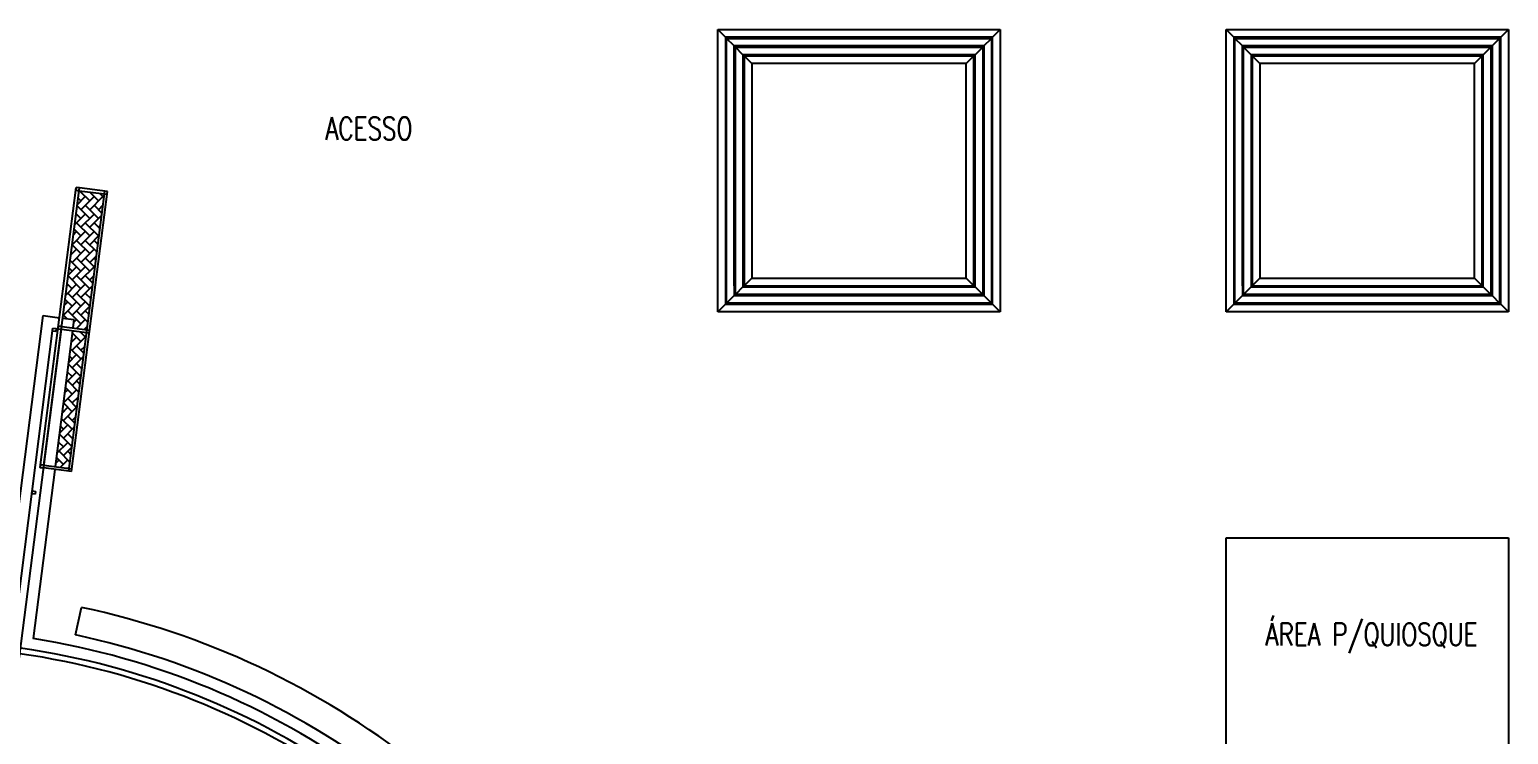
# Model space of a CAD drawing. Header units: inches. Extents: x 462047 to 462370, y 9198028 to 9198209.
# Drawn here: x 462130.98 to 462157.17, y 9198113.73 to 9198126.21 of the extents above; entities that cross this region are included whole.
import ezdxf
from ezdxf.enums import TextEntityAlignment as Align

# ---------------------------------------------------------------- set-up
doc = ezdxf.new("R2010")
doc.units = ezdxf.units.IN
doc.header["$MEASUREMENT"] = 0
doc.linetypes.add('HIDDEN', pattern=[9.525, 6.35, -3.175])
doc.layers.add('I-ARQ', color=8, linetype='Continuous')
doc.layers.add('I-NORMO_ARQ', color=8, linetype='Continuous')
doc.styles.add('ROMANS', font='romans.shx', dxfattribs={"width": 0.75, "height": 0.1})

# ---------------------------------------------------------------- blocks, each defined once
blk = doc.blocks.new('MARACANAÚ')
at = {"layer": 'I-ARQ', "ltscale": 10}
for p, q in [((543247.095, 9574074.293), (543246.96, 9574074.428)), ((543246.96, 9574069.428), (543246.96, 9574074.428)), ((543246.96, 9574074.428), (543247.095, 9574074.428)), ((543246.96, 9574074.293), (543246.96, 9574074.428)), ((543246.96, 9574074.428), (543251.96, 9574074.428)), ((543251.825, 9574074.293), (543251.96, 9574074.428)), ((543251.96, 9574074.428), (543251.96, 9574069.428)), ((543246.96, 9574074.138), (543246.96, 9574074.273)), ((543246.96, 9574073.983), (543246.96, 9574074.118)), ((543251.825, 9574074.293), (543247.095, 9574074.293)), ((543247.095, 9574074.293), (543247.095, 9574069.563)), ((543247.25, 9574074.138), (543247.115, 9574074.273)), ((543247.115, 9574074.273), (543251.805, 9574074.273)), ((543247.115, 9574069.583), (543247.115, 9574074.273)), ((543251.67, 9574074.138), (543247.25, 9574074.138)), ((543247.25, 9574074.003), (543247.25, 9574074.138)), ((543247.25, 9574074.138), (543251.67, 9574074.138)), ((543247.25, 9574074.138), (543247.25, 9574069.718)), ((543247.405, 9574073.983), (543247.27, 9574074.118)), ((543247.27, 9574069.738), (543247.27, 9574074.118)), ((543247.27, 9574074.118), (543251.65, 9574074.118)), ((543251.515, 9574073.983), (543251.65, 9574074.118)), ((543251.65, 9574074.118), (543251.65, 9574069.738)), ((543251.67, 9574074.138), (543251.805, 9574074.273)), ((543251.67, 9574069.718), (543251.67, 9574074.138)), ((543251.67, 9574074.138), (543251.67, 9574069.893)), ((543251.805, 9574074.273), (543251.805, 9574069.583)), ((543251.825, 9574069.563), (543251.825, 9574074.293)), ((543247.25, 9574069.718), (543247.25, 9574073.963)), ((543251.515, 9574073.983), (543247.405, 9574073.983)), ((543247.405, 9574073.983), (543247.405, 9574069.873)), ((543247.425, 9574073.963), (543247.56, 9574073.828)), ((543247.425, 9574069.893), (543247.425, 9574073.963)), ((543247.425, 9574073.963), (543247.425, 9574069.893)), ((543251.495, 9574073.963), (543247.425, 9574073.963)), ((543251.36, 9574073.828), (543247.56, 9574073.828)), ((543247.56, 9574073.828), (543247.56, 9574070.028)), ((543251.495, 9574073.963), (543251.36, 9574073.828)), ((543251.36, 9574070.028), (543251.36, 9574073.828)), ((543251.495, 9574069.893), (543251.495, 9574073.963)), ((543251.515, 9574069.873), (543251.515, 9574073.983)), ((543247.425, 9574069.893), (543247.56, 9574070.028)), ((543251.495, 9574069.893), (543247.425, 9574069.893)), ((543247.425, 9574069.893), (543251.495, 9574069.893)), ((543247.56, 9574070.028), (543251.36, 9574070.028)), ((543251.495, 9574069.893), (543251.36, 9574070.028)), ((543251.36, 9574070.028), (543251.36, 9574070.028)), ((543247.25, 9574069.718), (543247.115, 9574069.583)), ((543251.495, 9574069.718), (543247.25, 9574069.718)), ((543247.25, 9574069.718), (543251.67, 9574069.718)), ((543247.405, 9574069.873), (543247.27, 9574069.738)), ((543251.65, 9574069.738), (543247.27, 9574069.738)), ((543247.405, 9574069.873), (543251.515, 9574069.873)), ((543251.515, 9574069.873), (543251.65, 9574069.738)), ((543251.515, 9574069.873), (543251.515, 9574069.873)), ((543251.65, 9574069.738), (543251.65, 9574069.738)), ((543251.67, 9574069.718), (543251.805, 9574069.583)), ((543247.095, 9574069.563), (543246.96, 9574069.428)), ((543251.96, 9574069.428), (543246.96, 9574069.428)), ((543247.095, 9574069.563), (543251.825, 9574069.563)), ((543251.805, 9574069.583), (543247.115, 9574069.583)), ((543251.495, 9574069.428), (543251.36, 9574069.428)), ((543251.825, 9574069.563), (543251.96, 9574069.428)), ((543251.96, 9574069.428), (543251.825, 9574069.428)), ((543251.96, 9574069.563), (543251.96, 9574069.428)), ((543247.095, 9574065.293), (543246.96, 9574065.428)), ((543246.96, 9574060.428), (543246.96, 9574065.428)), ((543246.96, 9574065.428), (543247.095, 9574065.428)), ((543246.96, 9574065.293), (543246.96, 9574065.428)), ((543246.96, 9574065.428), (543251.96, 9574065.428)), ((543251.825, 9574065.293), (543251.96, 9574065.428)), ((543251.96, 9574065.428), (543251.96, 9574060.428)), ((543246.96, 9574065.138), (543246.96, 9574065.273)), ((543251.825, 9574065.293), (543247.095, 9574065.293)), ((543247.095, 9574065.293), (543247.095, 9574060.563)), ((543247.25, 9574065.138), (543247.115, 9574065.273)), ((543247.115, 9574065.273), (543251.805, 9574065.273)), ((543247.115, 9574060.583), (543247.115, 9574065.273)), ((543251.67, 9574065.138), (543251.805, 9574065.273)), ((543251.805, 9574065.273), (543251.805, 9574060.583)), ((543251.825, 9574060.563), (543251.825, 9574065.293)), ((543246.96, 9574064.983), (543246.96, 9574065.118)), ((543251.67, 9574065.138), (543247.25, 9574065.138)), ((543247.25, 9574065.003), (543247.25, 9574065.138)), ((543247.25, 9574065.138), (543251.67, 9574065.138)), ((543247.25, 9574065.138), (543247.25, 9574060.718)), ((543247.25, 9574060.718), (543247.25, 9574064.963)), ((543247.405, 9574064.983), (543247.27, 9574065.118)), ((543247.27, 9574060.738), (543247.27, 9574065.118)), ((543247.27, 9574065.118), (543251.65, 9574065.118)), ((543251.515, 9574064.983), (543247.405, 9574064.983)), ((543247.405, 9574064.983), (543247.405, 9574060.873)), ((543247.425, 9574064.963), (543247.56, 9574064.828)), ((543247.425, 9574060.893), (543247.425, 9574064.963)), ((543247.425, 9574064.963), (543247.425, 9574060.893)), ((543251.495, 9574064.963), (543247.425, 9574064.963)), ((543251.495, 9574064.963), (543251.36, 9574064.828)), ((543251.495, 9574060.893), (543251.495, 9574064.963)), ((543251.515, 9574064.983), (543251.65, 9574065.118)), ((543251.515, 9574060.873), (543251.515, 9574064.983)), ((543251.65, 9574065.118), (543251.65, 9574060.738)), ((543251.67, 9574060.718), (543251.67, 9574065.138)), ((543251.67, 9574065.138), (543251.67, 9574060.893)), ((543251.36, 9574064.828), (543247.56, 9574064.828)), ((543247.56, 9574064.828), (543247.56, 9574061.028)), ((543251.36, 9574061.028), (543251.36, 9574064.828)), ((543247.425, 9574060.893), (543247.56, 9574061.028)), ((543247.56, 9574061.028), (543251.36, 9574061.028)), ((543251.495, 9574060.893), (543251.36, 9574061.028)), ((543251.36, 9574061.028), (543251.36, 9574061.028)), ((543247.25, 9574060.718), (543247.115, 9574060.583)), ((543251.495, 9574060.718), (543247.25, 9574060.718)), ((543247.25, 9574060.718), (543251.67, 9574060.718)), ((543247.405, 9574060.873), (543247.27, 9574060.738)), ((543251.65, 9574060.738), (543247.27, 9574060.738)), ((543247.405, 9574060.873), (543251.515, 9574060.873)), ((543251.495, 9574060.893), (543247.425, 9574060.893)), ((543247.425, 9574060.893), (543251.495, 9574060.893)), ((543251.515, 9574060.873), (543251.65, 9574060.738)), ((543251.515, 9574060.873), (543251.515, 9574060.873)), ((543251.65, 9574060.738), (543251.65, 9574060.738)), ((543251.67, 9574060.718), (543251.805, 9574060.583)), ((543247.095, 9574060.563), (543246.96, 9574060.428)), ((543247.095, 9574060.563), (543251.825, 9574060.563)), ((543251.805, 9574060.583), (543247.115, 9574060.583)), ((543251.825, 9574060.563), (543251.96, 9574060.428)), ((543251.96, 9574060.563), (543251.96, 9574060.428)), ((543251.96, 9574060.428), (543246.96, 9574060.428)), ((543251.495, 9574060.428), (543251.36, 9574060.428)), ((543251.96, 9574060.428), (543251.825, 9574060.428))]:
    blk.add_line(p, q, dxfattribs=at)
at = {"layer": 'I-ARQ', "linetype": 'HIDDEN'}
for p, q in [((543255.96, 9574074.428), (543260.96, 9574074.428)), ((543255.96, 9574069.428), (543255.96, 9574074.428)), ((543260.96, 9574069.428), (543255.96, 9574069.428))]:
    blk.add_line(p, q, dxfattribs=at)
at = {"layer": 'I-ARQ'}
for p, q in [((543249.827, 9574049.619), (543249.763, 9574049.123)), ((543249.813, 9574049.117), (543249.876, 9574049.613)), ((543254.78, 9574048.935), (543249.82, 9574049.57)), ((543254.786, 9574048.985), (543249.827, 9574049.619)), ((543249.837, 9574049.304), (543249.993, 9574049.461)), ((543249.86, 9574049.483), (543249.932, 9574049.555)), ((543250.149, 9574049.305), (543249.915, 9574049.539)), ((543250.071, 9574049.383), (543250.208, 9574049.52)), ((543250.071, 9574049.227), (543250.304, 9574049.461)), ((543250.149, 9574049.461), (543250.072, 9574049.537)), ((543250.46, 9574049.305), (543250.251, 9574049.515)), ((543250.382, 9574049.383), (543250.484, 9574049.485)), ((543250.382, 9574049.227), (543250.615, 9574049.461)), ((543250.46, 9574049.461), (543250.429, 9574049.492)), ((543250.771, 9574049.305), (543250.607, 9574049.469)), ((543250.693, 9574049.383), (543250.76, 9574049.449)), ((543249.814, 9574049.126), (543249.993, 9574049.305)), ((543249.838, 9574049.305), (543249.837, 9574049.306)), ((543250.149, 9574049.15), (543249.915, 9574049.383)), ((543250.057, 9574049.086), (543249.915, 9574049.227)), ((543250.082, 9574049.082), (543250.304, 9574049.305)), ((543250.46, 9574049.15), (543250.227, 9574049.383)), ((543250.414, 9574049.04), (543250.227, 9574049.227)), ((543250.382, 9574049.072), (543250.615, 9574049.305)), ((543250.771, 9574049.15), (543250.538, 9574049.383)), ((543250.771, 9574048.994), (543250.538, 9574049.227)), ((543250.693, 9574049.227), (543250.898, 9574049.432)), ((543250.693, 9574049.072), (543250.927, 9574049.305)), ((543251.082, 9574049.15), (543250.849, 9574049.383)), ((543251.082, 9574048.994), (543250.849, 9574049.227)), ((543251.082, 9574049.305), (543250.964, 9574049.423)), ((543251.004, 9574049.383), (543251.035, 9574049.414)), ((543251.004, 9574049.227), (543251.173, 9574049.396)), ((543251.004, 9574049.072), (543251.238, 9574049.305)), ((543251.393, 9574049.15), (543251.16, 9574049.383)), ((543251.393, 9574048.994), (543251.16, 9574049.227)), ((543251.315, 9574049.227), (543251.449, 9574049.361)), ((543251.315, 9574049.072), (543251.549, 9574049.305)), ((543251.393, 9574049.305), (543251.321, 9574049.378)), ((543251.704, 9574048.994), (543251.471, 9574049.227)), ((543251.704, 9574049.15), (543251.499, 9574049.355)), ((543251.627, 9574049.227), (543251.725, 9574049.326)), ((543251.627, 9574049.072), (543251.86, 9574049.305)), ((543251.704, 9574049.305), (543251.678, 9574049.332)), ((543252.016, 9574048.994), (543251.782, 9574049.227)), ((543252.016, 9574049.15), (543251.856, 9574049.309)), ((543251.938, 9574049.227), (543252.001, 9574049.291)), ((543251.938, 9574049.072), (543252.139, 9574049.273)), ((543252.251, 9574049.069), (543252.093, 9574049.227)), ((543252.269, 9574049.207), (543252.213, 9574049.263)), ((543252.218, 9574048.809), (543252.282, 9574049.305)), ((543252.249, 9574049.227), (543252.275, 9574049.254)), ((543252.268, 9574048.803), (543252.331, 9574049.295)), ((543252.31, 9574049.133), (543252.415, 9574049.238)), ((543252.638, 9574048.994), (543252.404, 9574049.227)), ((543252.56, 9574049.072), (543252.69, 9574049.202)), ((543252.638, 9574049.15), (543252.57, 9574049.218)), ((543252.949, 9574048.994), (543252.748, 9574049.195)), ((543254.715, 9574048.429), (543249.756, 9574049.064)), ((543254.723, 9574048.489), (543249.763, 9574049.123)), ((543249.838, 9574049.15), (543249.819, 9574049.168)), ((543249.944, 9574049.1), (543249.993, 9574049.15)), ((543250.22, 9574049.065), (543250.304, 9574049.15)), ((543250.236, 9574049.063), (543250.227, 9574049.072)), ((543250.495, 9574049.03), (543250.615, 9574049.15)), ((543250.592, 9574049.017), (543250.538, 9574049.072)), ((543250.771, 9574048.994), (543250.927, 9574049.15)), ((543250.949, 9574048.971), (543250.849, 9574049.072)), ((543250.909, 9574048.977), (543250.927, 9574048.994)), ((543251.047, 9574048.959), (543251.238, 9574049.15)), ((543251.306, 9574048.926), (543251.16, 9574049.072)), ((543251.185, 9574048.941), (543251.238, 9574048.994)), ((543251.323, 9574048.924), (543251.549, 9574049.15)), ((543251.461, 9574048.906), (543251.549, 9574048.994)), ((543251.663, 9574048.88), (543251.471, 9574049.072)), ((543251.627, 9574048.916), (543251.86, 9574049.15)), ((543251.737, 9574048.871), (543251.86, 9574048.994)), ((543252.016, 9574048.839), (543251.782, 9574049.072)), ((543251.938, 9574048.916), (543252.171, 9574049.15)), ((543252.069, 9574048.828), (543252.095, 9574049.026)), ((543252.145, 9574049.02), (543252.093, 9574049.072)), ((543252.095, 9574049.026), (543252.244, 9574049.007)), ((543252.249, 9574049.072), (543252.252, 9574049.075)), ((543252.293, 9574049.001), (543254.699, 9574048.693)), ((543252.323, 9574048.997), (543252.296, 9574049.025)), ((543252.327, 9574049.15), (543252.314, 9574049.162)), ((543252.329, 9574048.997), (543252.482, 9574049.15)), ((543252.502, 9574048.974), (543252.404, 9574049.072)), ((543252.467, 9574048.979), (543252.482, 9574048.994)), ((543252.605, 9574048.961), (543252.793, 9574049.15)), ((543252.859, 9574048.929), (543252.716, 9574049.072)), ((543252.743, 9574048.944), (543252.793, 9574048.994)), ((543252.871, 9574049.072), (543252.966, 9574049.167)), ((543252.881, 9574048.926), (543253.104, 9574049.149)), ((543252.949, 9574049.15), (543252.926, 9574049.172)), ((543253.019, 9574048.908), (543253.104, 9574048.994)), ((543253.215, 9574048.883), (543253.027, 9574049.072)), ((543253.26, 9574048.994), (543253.105, 9574049.149)), ((543253.182, 9574049.072), (543253.242, 9574049.132)), ((543253.182, 9574048.916), (543253.38, 9574049.114)), ((543253.295, 9574048.873), (543253.416, 9574048.994)), ((543253.571, 9574048.839), (543253.338, 9574049.072)), ((543253.571, 9574048.994), (543253.462, 9574049.104)), ((543253.493, 9574049.072), (543253.518, 9574049.096)), ((543253.493, 9574048.916), (543253.656, 9574049.079)), ((543253.57, 9574048.838), (543253.727, 9574048.994)), ((543253.882, 9574048.839), (543253.649, 9574049.072)), ((543253.805, 9574048.916), (543253.932, 9574049.043)), ((543253.882, 9574048.994), (543253.818, 9574049.058)), ((543253.846, 9574048.802), (543254.038, 9574048.994)), ((543254.193, 9574048.839), (543253.997, 9574049.035)), ((543254.116, 9574048.916), (543254.208, 9574049.008)), ((543254.122, 9574048.767), (543254.345, 9574048.991)), ((543254.193, 9574048.994), (543254.175, 9574049.012)), ((543254.505, 9574048.839), (543254.354, 9574048.99)), ((543254.427, 9574048.916), (543254.483, 9574048.973)), ((543254.427, 9574048.761), (543254.621, 9574048.955)), ((543254.673, 9574048.495), (543254.737, 9574048.991)), ((543254.728, 9574048.926), (543254.71, 9574048.944)), ((543254.786, 9574048.985), (543254.723, 9574048.489)), ((543257.681, 9574049.055), (543257.192, 9574049.159)), ((543251.484, 9574048.903), (543251.471, 9574048.916)), ((543251.841, 9574048.857), (543251.782, 9574048.916)), ((543252.012, 9574048.835), (543252.079, 9574048.902)), ((543252.025, 9574048.481), (543252.062, 9574048.769)), ((543252.249, 9574048.654), (543252.268, 9574048.803)), ((543252.249, 9574048.654), (543252.256, 9574048.713)), ((543252.256, 9574048.713), (543252.306, 9574048.707)), ((543300.193, 9574042.67), (543252.268, 9574048.803)), ((543252.306, 9574048.707), (543252.298, 9574048.648)), ((543253.037, 9574048.906), (543253.027, 9574048.916)), ((543253.394, 9574048.86), (543253.338, 9574048.916)), ((543253.751, 9574048.815), (543253.649, 9574048.916)), ((543253.708, 9574048.82), (543253.727, 9574048.839)), ((543254.107, 9574048.769), (543253.96, 9574048.916)), ((543253.984, 9574048.785), (543254.038, 9574048.839)), ((543254.26, 9574048.749), (543254.349, 9574048.839)), ((543254.464, 9574048.723), (543254.271, 9574048.916)), ((543254.286, 9574048.746), (543254.271, 9574048.761)), ((543254.536, 9574048.714), (543254.66, 9574048.839)), ((543254.711, 9574048.788), (543254.582, 9574048.916)), ((543254.643, 9574048.7), (543254.582, 9574048.761)), ((543254.748, 9574048.687), (543257.745, 9574048.304)), ((543300.158, 9574042.322), (543252.025, 9574048.481)), ((543300.35, 9574042.499), (543252.249, 9574048.654)), ((543252.298, 9574048.648), (543252.249, 9574048.654)), ((543255.131, 9574048.285), (543255.138, 9574048.345)), ((543255.18, 9574048.279), (543255.131, 9574048.285)), ((543255.138, 9574048.345), (543255.188, 9574048.338)), ((543255.188, 9574048.338), (543255.18, 9574048.279))]:
    blk.add_line(p, q, dxfattribs=at)
for points in [[(543249.756, 9574049.064), (543249.805, 9574049.057), (543249.813, 9574049.117), (543249.763, 9574049.123)], [(543252.211, 9574048.75), (543252.26, 9574048.743), (543252.268, 9574048.803), (543252.218, 9574048.809)], [(543254.666, 9574048.435), (543254.715, 9574048.429), (543254.723, 9574048.489), (543254.673, 9574048.495)]]:
    blk.add_lwpolyline(points, close=True, dxfattribs=at)
for radius, end in [(14.461, 168), (13.961, 168), (13.761, 171.0066), (13.561, 171.8267), (13.461, 171.8202)]:
    blk.add_arc((543271.337, 9574046.152), radius, 63.4943, end, dxfattribs=at)
at = {"layer": 'I-NORMO_ARQ', "style": 'ROMANS', "width": 0.75}
for s, p in [('ÁREA P/QUIOSQUE', (543257.67, 9574072.004)), ('ACESSO', (543248.711, 9574054.249))]:
    blk.add_text(s, height=0.4, rotation=90, dxfattribs=at).set_placement(p, align=Align.MIDDLE_CENTER)

msp = doc.modelspace()

# ---------------------------------------------------------------- block references
at = {"layer": 'I-ARQ', "rotation": 270}
msp.add_blockref('MARACANAÚ', (-9111917.26, 9741373.173), dxfattribs=at)

doc.saveas('drawing.dxf')
